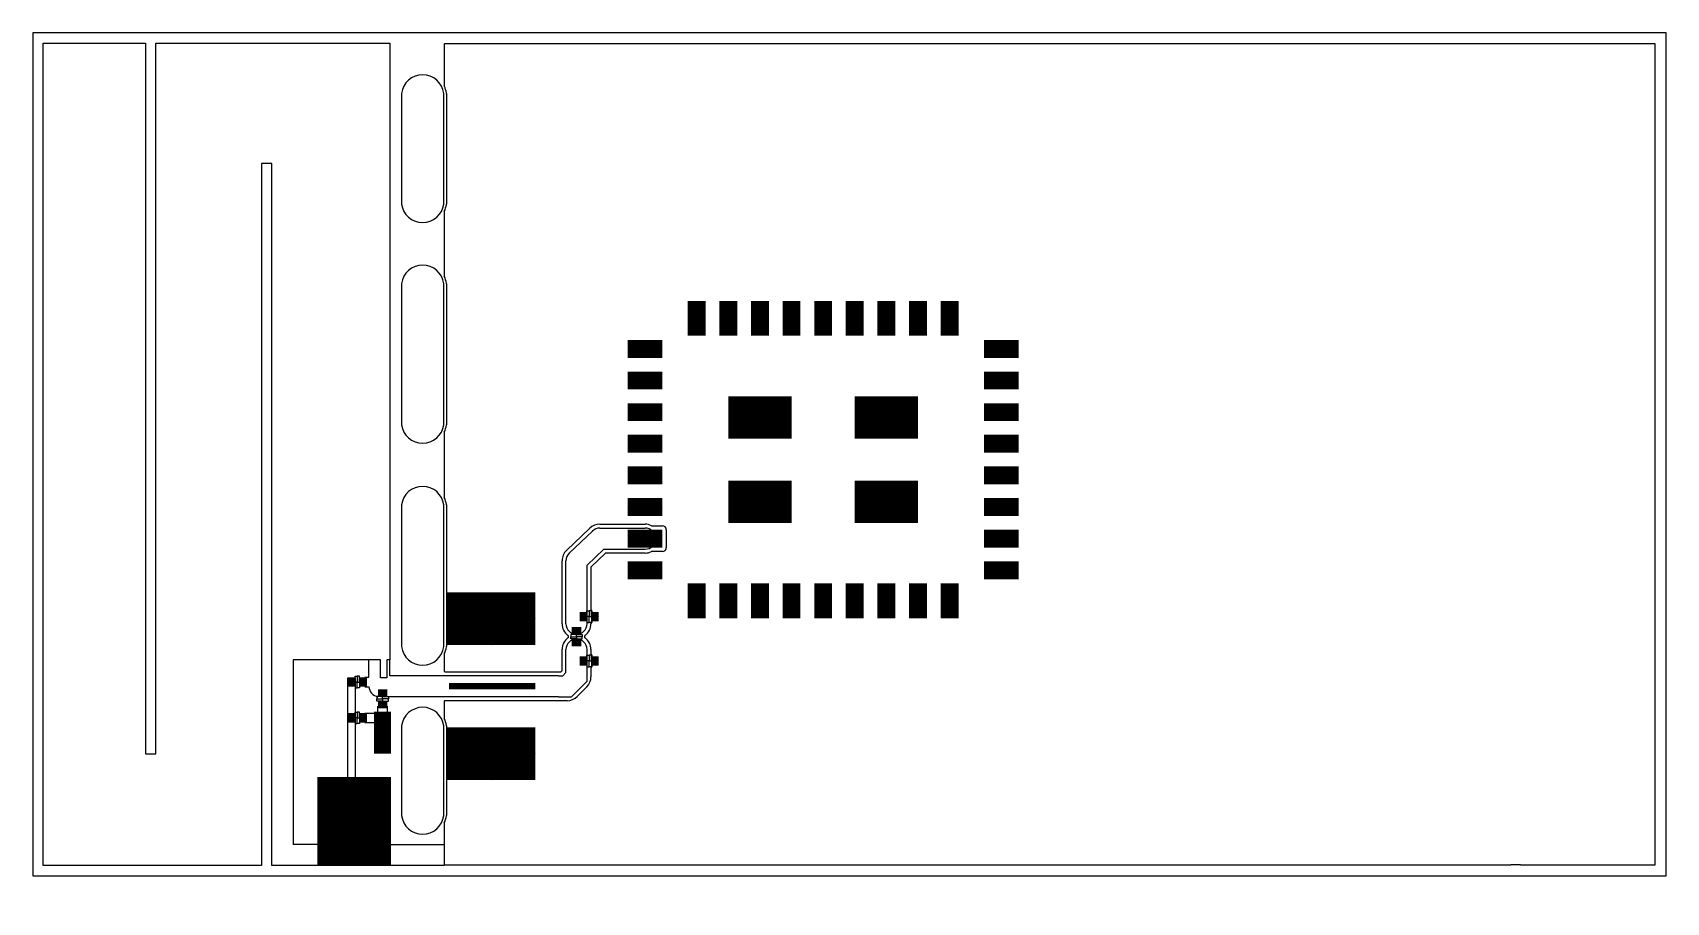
# Model space of a CAD drawing. Extents: x 0 to 77.5, y -1.3 to 40.
import ezdxf

# ---------------------------------------------------------------- set-up
doc = ezdxf.new("R2010")
doc.units = 0
doc.header["$MEASUREMENT"] = 0
for name, pattern in [('KEEPOUT_00001000$0', [2, 1, 1]), ('SIG_0', [2, 1, 1]), ('SIG_45', [2, 1, 1]), ('TRMIDX_0', [2, 1, 1])]:
    doc.linetypes.add(name, pattern=pattern)
doc.layers.get('0').update_dxf_attribs({"linetype": 'CONTINUOUS'})
for name, color, linetype in [('BOARD_CUTOUT_00', 6, 'CONTINUOUS'), ('BOARD_OUTLINE_00', 6, 'CONTINUOUS'), ('COPPER_01', 3, 'CONTINUOUS'), ('DRIL_PLTE_THRU_01', 3, 'CONTINUOUS'), ('KEEPOUT_01', 43, 'CONTINUOUS'), ('PADS_INNER', 96, 'CONTINUOUS'), ('PADS_TOP', 96, 'CONTINUOUS'), ('POUR_OUTLINE_01', 3, 'CONTINUOUS'), ('POUR_PADTHERM_01', 3, 'CONTINUOUS'), ('TRACE_01', 96, 'CONTINUOUS')]:
    doc.layers.add(name, color=color, linetype=linetype)

# ---------------------------------------------------------------- blocks, each defined once
blk = doc.blocks.new('PART_BODY_TOP_1')
at = {"layer": 'KEEPOUT_01', "linetype": 'KEEPOUT_00001000$0'}
for points in [[(0, 0), (-0.105, 0), (-0.105, 0.275), (0, 0.275)], [(0, 0), (-0.105, 0), (-0.105, -0.275), (0, -0.275)], [(0, 0), (0.105, 0), (0.105, 0.275), (0, 0.275)], [(0, 0), (0.105, 0), (0.105, -0.275), (0, -0.275)]]:
    blk.add_lwpolyline(points, close=True, dxfattribs=at)
blk = doc.blocks.new('DRIL_HOLE_0')
blk.add_lwpolyline([(0, 0, 1), (0, 0, 1)], format="xyb", close=True)
blk = doc.blocks.new('PAD_0')
blk.add_lwpolyline([(0, 0), (0, 0)])
blk = doc.blocks.new('PAD_2')
at = {"const_width": 0.35}
blk.add_lwpolyline([(-0.225, 0), (0.225, 0)], dxfattribs=at)
blk = doc.blocks.new('STK_TOP_211')
at = {"layer": 'DRIL_PLTE_THRU_01'}
blk.add_blockref('DRIL_HOLE_0', (0, 0), dxfattribs=at)
at = {"layer": 'PADS_INNER'}
blk.add_blockref('PAD_0', (0, 0), dxfattribs=at)
at = {"layer": 'PADS_TOP', "rotation": 90}
blk.add_blockref('PAD_2', (0, 0), dxfattribs=at)
blk = doc.blocks.new('STK_TOP_210')
at = {"layer": 'DRIL_PLTE_THRU_01'}
blk.add_blockref('DRIL_HOLE_0', (0, 0), dxfattribs=at)
at = {"layer": 'PADS_INNER'}
blk.add_blockref('PAD_0', (0, 0), dxfattribs=at)
at = {"layer": 'PADS_TOP', "rotation": 90}
blk.add_blockref('PAD_2', (0, 0), dxfattribs=at)
blk = doc.blocks.new('SYM_TOP_4')
for name, p in [('STK_TOP_211', (-0.28, 0)), ('PART_BODY_TOP_1', (0, 0)), ('STK_TOP_210', (0.28, 0))]:
    blk.add_blockref(name, p)
blk = doc.blocks.new('PART_TOP_0')
blk.add_blockref('SYM_TOP_4', (0, 0))
blk = doc.blocks.new('PART_TOP_1')
blk.add_blockref('SYM_TOP_4', (0, 0))
blk = doc.blocks.new('PART_TOP_2')
blk.add_blockref('SYM_TOP_4', (0, 0))
blk = doc.blocks.new('PAD_4')
at = {"const_width": 0.85}
blk.add_lwpolyline([(-0.825, 0), (0.825, 0)], dxfattribs=at)
blk = doc.blocks.new('STK_TOP_216')
at = {"layer": 'DRIL_PLTE_THRU_01'}
blk.add_blockref('DRIL_HOLE_0', (0, 0), dxfattribs=at)
at = {"layer": 'PADS_INNER'}
blk.add_blockref('PAD_0', (0, 0), dxfattribs=at)
at = {"layer": 'PADS_TOP'}
blk.add_blockref('PAD_4', (0, 0), dxfattribs=at)
blk = doc.blocks.new('STK_TOP_218')
at = {"layer": 'DRIL_PLTE_THRU_01'}
blk.add_blockref('DRIL_HOLE_0', (0, 0), dxfattribs=at)
at = {"layer": 'PADS_INNER'}
blk.add_blockref('PAD_0', (0, 0), dxfattribs=at)
at = {"layer": 'PADS_TOP', "rotation": 90}
blk.add_blockref('PAD_4', (0, 0), dxfattribs=at)
blk = doc.blocks.new('PAD_5')
blk.add_lwpolyline([(0, 0, 1), (0, 0, 1)], format="xyb", close=True)
blk = doc.blocks.new('PAD_8')
at = {"const_width": 2}
blk.add_lwpolyline([(-1.5, 0), (1.5, 0)], dxfattribs=at)
blk = doc.blocks.new('STK_TOP_217')
at = {"layer": 'DRIL_PLTE_THRU_01'}
blk.add_blockref('DRIL_HOLE_0', (0, 0), dxfattribs=at)
at = {"layer": 'PADS_INNER'}
blk.add_blockref('PAD_5', (0, 0), dxfattribs=at)
at = {"layer": 'PADS_TOP', "rotation": 90}
blk.add_blockref('PAD_8', (0, 0), dxfattribs=at)
blk = doc.blocks.new('SYM_TOP_9')
for name, p in [('STK_TOP_218', (-5.25, 8.45)), ('STK_TOP_218', (-3.75, 8.45)), ('STK_TOP_218', (-2.25, 8.45)), ('STK_TOP_218', (-0.75, 8.45)), ('STK_TOP_218', (0.75, 8.45)), ('STK_TOP_218', (2.25, 8.45)), ('STK_TOP_218', (3.75, 8.45)), ('STK_TOP_218', (5.25, 8.45)), ('STK_TOP_216', (-6.7, 6)), ('STK_TOP_216', (6.7, 6)), ('STK_TOP_217', (-2, 3)), ('STK_TOP_217', (2, 3)), ('STK_TOP_216', (-6.7, 4.5)), ('STK_TOP_216', (6.7, 4.5)), ('STK_TOP_216', (-6.7, 3)), ('STK_TOP_216', (6.7, 3)), ('STK_TOP_216', (-6.7, 1.5)), ('STK_TOP_216', (6.7, 1.5)), ('STK_TOP_216', (-6.7, 0)), ('STK_TOP_216', (6.7, 0)), ('STK_TOP_217', (-2, -3)), ('STK_TOP_217', (2, -3)), ('STK_TOP_216', (-6.7, -1.5)), ('STK_TOP_216', (6.7, -1.5)), ('STK_TOP_216', (-6.7, -3)), ('STK_TOP_216', (6.7, -3)), ('STK_TOP_216', (-6.7, -4.5)), ('STK_TOP_216', (6.7, -4.5)), ('STK_TOP_216', (-6.7, -6)), ('STK_TOP_216', (6.7, -6)), ('STK_TOP_218', (-5.25, -8.45)), ('STK_TOP_218', (-3.75, -8.45)), ('STK_TOP_218', (-2.25, -8.45)), ('STK_TOP_218', (-0.75, -8.45)), ('STK_TOP_218', (0.75, -8.45)), ('STK_TOP_218', (2.25, -8.45)), ('STK_TOP_218', (3.75, -8.45)), ('STK_TOP_218', (5.25, -8.45))]:
    blk.add_blockref(name, p)
blk = doc.blocks.new('PART_TOP_3')
blk.add_blockref('SYM_TOP_9', (0, 0))
blk = doc.blocks.new('PAD_9')
at = {"const_width": 2.5}
blk.add_lwpolyline([(-2.1, 0), (2.1, 0)], dxfattribs=at)
blk = doc.blocks.new('STK_TOP_311')
at = {"layer": 'DRIL_PLTE_THRU_01'}
blk.add_blockref('DRIL_HOLE_0', (0, 0), dxfattribs=at)
at = {"layer": 'PADS_INNER'}
blk.add_blockref('PAD_5', (0, 0), dxfattribs=at)
at = {"layer": 'PADS_TOP'}
blk.add_blockref('PAD_9', (0, 0), dxfattribs=at)
blk = doc.blocks.new('PAD_12')
at = {"const_width": 0.3}
blk.add_lwpolyline([(-2.05, 0), (2.05, 0)], dxfattribs=at)
blk = doc.blocks.new('STK_TOP_141')
at = {"layer": 'DRIL_PLTE_THRU_01'}
blk.add_blockref('DRIL_HOLE_0', (0, 0), dxfattribs=at)
at = {"layer": 'PADS_INNER'}
blk.add_blockref('PAD_5', (0, 0), dxfattribs=at)
at = {"layer": 'PADS_TOP'}
blk.add_blockref('PAD_12', (0, 0), dxfattribs=at)
blk = doc.blocks.new('SYM_TOP_10')
for name, p in [('STK_TOP_311', (2.15, 3.2)), ('STK_TOP_141', (2.2, 0)), ('STK_TOP_311', (2.15, -3.2))]:
    blk.add_blockref(name, p)
blk = doc.blocks.new('PART_TOP_6')
blk.add_blockref('SYM_TOP_10', (0, 0))
blk = doc.blocks.new('PART_TOP_27')
blk.add_blockref('SYM_TOP_4', (0, 0))
blk = doc.blocks.new('PART_TOP_28')
blk.add_blockref('SYM_TOP_4', (0, 0))
blk = doc.blocks.new('PART_TOP_29')
blk.add_blockref('SYM_TOP_4', (0, 0))
blk = doc.blocks.new('PAD_34')
at = {"const_width": 3.5}
blk.add_lwpolyline([(-2.1, 0), (2.1, 0)], dxfattribs=at)
blk = doc.blocks.new('STK_TOP_245')
at = {"layer": 'DRIL_PLTE_THRU_01'}
blk.add_blockref('DRIL_HOLE_0', (0, 0), dxfattribs=at)
at = {"layer": 'PADS_INNER'}
blk.add_blockref('PAD_5', (0, 0), dxfattribs=at)
at = {"layer": 'PADS_TOP'}
blk.add_blockref('PAD_34', (0, 0), dxfattribs=at)
blk = doc.blocks.new('PAD_36')
at = {"const_width": 0.8}
blk.add_lwpolyline([(-1, 0), (1, 0)], dxfattribs=at)
blk = doc.blocks.new('STK_TOP_250')
at = {"layer": 'DRIL_PLTE_THRU_01'}
blk.add_blockref('DRIL_HOLE_0', (0, 0), dxfattribs=at)
at = {"layer": 'PADS_INNER'}
blk.add_blockref('PAD_5', (0, 0), dxfattribs=at)
at = {"layer": 'PADS_TOP'}
blk.add_blockref('PAD_36', (0, 0), dxfattribs=at)
blk = doc.blocks.new('SYM_TOP_22')
for name, p in [('STK_TOP_250', (0.8, 1.35)), ('STK_TOP_245', (5, 0)), ('STK_TOP_245', (5, 0))]:
    blk.add_blockref(name, p)
blk = doc.blocks.new('PART_TOP_30')
blk.add_blockref('SYM_TOP_22', (0, 0))
blk = doc.blocks.new('POUR_PADTHERM_83')
at = {"layer": 'POUR_PADTHERM_01'}
for points in [[(-418.02, -446.675), (-418.02, -446.675, 1), (-418.02, -446.675), (-418.02, -446.675, 1), (-418.02, -446.675)], [(-418.02, -447.125), (-418.02, -447.125, 1), (-418.02, -447.125), (-418.02, -447.125, 1), (-418.02, -447.125)], [(-417.845, -446.9), (-417.845, -446.9, 1), (-417.845, -446.9), (-417.845, -446.9, 1), (-417.845, -446.9)]]:
    blk.add_lwpolyline(points, format="xyb", dxfattribs=at)
blk = doc.blocks.new('POUR_PADTHERM_84')
at = {"layer": 'POUR_PADTHERM_01'}
for points in [[(-418.02, -444.575), (-418.02, -444.575, 1), (-418.02, -444.575), (-418.02, -444.575, 1), (-418.02, -444.575)], [(-417.845, -444.8), (-417.845, -444.8, 1), (-417.845, -444.8), (-417.845, -444.8, 1), (-417.845, -444.8)], [(-418.02, -445.025), (-418.02, -445.025, 1), (-418.02, -445.025), (-418.02, -445.025, 1), (-418.02, -445.025)]]:
    blk.add_lwpolyline(points, format="xyb", dxfattribs=at)
blk = doc.blocks.new('POUR_PADTHERM_93')
at = {"layer": 'POUR_PADTHERM_01'}
for points in [[(-415.65, -439.175), (-415.65, -439.175, 1), (-415.65, -439.175), (-415.65, -439.175, 1), (-415.65, -439.175)], [(-416.475, -439.6), (-416.475, -439.6, 1), (-416.475, -439.6), (-416.475, -439.6, 1), (-416.475, -439.6)], [(-415.65, -440.025), (-415.65, -440.025, 1), (-415.65, -440.025), (-415.65, -440.025, 1), (-415.65, -440.025)], [(-414.825, -439.6), (-414.825, -439.6, 1), (-414.825, -439.6), (-414.825, -439.6, 1), (-414.825, -439.6)]]:
    blk.add_lwpolyline(points, format="xyb", dxfattribs=at)
blk = doc.blocks.new('POUR_PADTHERM_100')
at = {"layer": 'POUR_PADTHERM_01'}
for points in [[(-422.95, -443.65), (-422.95, -443.65, 1), (-422.95, -443.65), (-422.95, -443.65, 1), (-422.95, -443.65)], [(-425.05, -444.9), (-425.05, -444.9, 1), (-425.05, -444.9), (-425.05, -444.9, 1), (-425.05, -444.9)], [(-420.85, -444.9), (-420.85, -444.9, 1), (-420.85, -444.9), (-420.85, -444.9, 1), (-420.85, -444.9)], [(-422.95, -446.15), (-422.95, -446.15, 1), (-422.95, -446.15), (-422.95, -446.15, 1), (-422.95, -446.15)]]:
    blk.add_lwpolyline(points, format="xyb", dxfattribs=at)
blk = doc.blocks.new('POUR_PADTHERM_101')
at = {"layer": 'POUR_PADTHERM_01'}
for points in [[(-422.95, -450.05), (-422.95, -450.05, 1), (-422.95, -450.05), (-422.95, -450.05, 1), (-422.95, -450.05)], [(-425.05, -451.3), (-425.05, -451.3, 1), (-425.05, -451.3), (-425.05, -451.3, 1), (-425.05, -451.3)], [(-420.85, -451.3), (-420.85, -451.3, 1), (-420.85, -451.3), (-420.85, -451.3, 1), (-420.85, -451.3)], [(-422.95, -452.55), (-422.95, -452.55, 1), (-422.95, -452.55), (-422.95, -452.55, 1), (-422.95, -452.55)]]:
    blk.add_lwpolyline(points, format="xyb", dxfattribs=at)

msp = doc.modelspace()

# ---------------------------------------------------------------- linework, layer by layer
at = {"linetype": 'Continuous'}
for p, q in [((25.455, 15.312), (26.555, 16.362)), ((26.9, 16.5), (29.05, 16.5)), ((26.3, 14.736), (27.1, 15.5)), ((27.1, 15.5), (29.05, 15.5)), ((24.95, 9.5), (16.95, 9.5)), ((24.95, 8.5), (16.875, 8.5))]:
    msp.add_line(p, q, dxfattribs=at)
at = {"color": 3, "linetype": 'Continuous'}
for p, q in [((76.975, 6.075), (76.975, 10.875)), ((5.35, 5.8), (5.85, 5.8)), ((76.975, 4.775), (76.975, 6.075)), ((14.95, 1.5), (12.35, 1.5)), ((19.525, 1.5), (19.525, 0.5)), ((70.575, 0.525), (70.125, 0.525))]:
    msp.add_line(p, q, dxfattribs=at)
at = {"linetype": 'Continuous'}
for centre, radius, start, end in [((26.9, 16), 0.5, 90, 133.66778), ((29.05, 16), 0.5, 270, 90), ((25.8, 14.95), 0.5, 133.66778, 180), ((25.8, 11.96), 0.5, 180, 0), ((25.8, 10.74), 0.5, 0, 180), ((16.45, 9), 0.501, 182.86226, 261.38435), ((16.6, 7.5), 0.225, 270, 0)]:
    msp.add_arc(centre, radius, start, end, dxfattribs=at)
at = {"layer": 'BOARD_CUTOUT_00'}
for p, q in [((17.5, 37.119), (17.5, 31.872)), ((19.5, 31.872), (19.5, 37.119)), ((17.5, 28.093), (17.5, 21.406)), ((19.5, 21.406), (19.5, 28.093)), ((17.5, 17.598), (17.5, 10.882)), ((19.5, 10.882), (19.5, 17.598)), ((17.5, 7.118), (17.5, 2.87)), ((19.5, 2.87), (19.5, 7.118))]:
    msp.add_line(p, q, dxfattribs=at)
for centre, start, end in [((18.5, 36.993), 7.15, 172.85), ((18.5, 31.999), 187.2, 352.8), ((18.5, 27.967), 7.15, 172.85), ((18.5, 21.533), 187.2, 352.8), ((18.5, 17.473), 7.15, 172.85), ((18.5, 11.006), 187.1, 352.9), ((18.5, 6.993), 7.15, 172.85), ((18.5, 2.994), 187.1, 352.9)]:
    msp.add_arc(centre, 1.008, start, end, dxfattribs=at)
at = {"layer": 'BOARD_OUTLINE_00'}
for p, q in [((77.5, 40), (0, 40)), ((0, 40), (0, 0)), ((77.5, 0), (77.5, 40)), ((0, 0), (77.5, 0))]:
    msp.add_line(p, q, dxfattribs=at)
at = {"layer": 'COPPER_01'}
for p, q in [((0.5, 39.5), (5.35, 39.5)), ((0.5, 0.5), (0.5, 39.5)), ((5.35, 39.5), (5.35, 5.8)), ((5.85, 5.8), (5.85, 39.5)), ((5.85, 39.5), (16.95, 39.5)), ((16.95, 39.5), (16.95, 10.25)), ((11.35, 33.8), (10.85, 33.8)), ((10.85, 33.8), (10.85, 0.5)), ((11.35, 0.5), (11.35, 33.8)), ((16.5, 10.25), (12.35, 10.25)), ((12.35, 10.25), (12.35, 1.5)), ((16.5, 9.4), (16.5, 10.25)), ((16.95, 10.25), (16.8, 10.25)), ((16.8, 10.25), (16.8, 9.4)), ((14.95, 1.5), (14.95, 9.4)), ((14.95, 9.4), (15.3, 9.4)), ((15.3, 9.4), (15.3, 1.5)), ((16.8, 9.4), (16.5, 9.4)), ((15.3, 1.5), (19.525, 1.5)), ((10.85, 0.5), (0.5, 0.5)), ((19.525, 0.5), (11.35, 0.5))]:
    msp.add_line(p, q, dxfattribs=at)
at = {"layer": 'POUR_OUTLINE_01'}
for p, q in [((19.525, 39.45), (19.525, 37.481)), ((76.95, 39.475), (19.55, 39.475)), ((76.975, 10.875), (76.975, 39.45)), ((19.625, 37.119), (19.625, 31.872)), ((19.525, 31.511), (19.525, 28.456)), ((19.625, 28.093), (19.625, 21.406)), ((19.525, 21.044), (19.525, 17.961)), ((19.625, 17.598), (19.625, 10.882)), ((25.327, 15.445), (26.427, 16.495)), ((26.9, 16.685), (29.05, 16.685)), ((29.368, 16.61), (29.875, 16.61)), ((30.06, 16.425), (30.06, 15.575)), ((25.115, 11.96), (25.115, 14.95)), ((27.167, 15.308), (26.493, 14.664)), ((29.05, 15.315), (27.184, 15.315)), ((29.875, 15.39), (29.368, 15.39)), ((26.485, 14.646), (26.485, 12.625)), ((26.53, 12.575), (26.53, 12.025)), ((26.485, 11.975), (26.485, 11.96)), ((19.525, 10.518), (19.525, 9.71)), ((25.115, 9.744), (25.115, 10.74)), ((26.485, 10.74), (26.485, 10.525)), ((26.53, 10.475), (26.53, 9.925)), ((19.55, 9.685), (25.056, 9.685)), ((25.074, 9.692), (25.108, 9.726)), ((26.485, 9.875), (26.485, 9.45)), ((76.975, 6.075), (76.975, 9.575)), ((26.284, 8.966), (25.834, 8.516)), ((19.525, 8.29), (19.525, 7.481)), ((25.35, 8.315), (19.55, 8.315)), ((19.625, 7.118), (19.625, 2.87)), ((76.975, 0.55), (76.975, 4.775)), ((19.525, 2.507), (19.525, 0.55)), ((19.55, 0.525), (70.125, 0.525)), ((70.575, 0.525), (76.95, 0.525))]:
    msp.add_line(p, q, dxfattribs=at)
for centre, radius, start, end in [((19.55, 39.45), 0.025, 90, 180), ((76.95, 39.45), 0.025, 360, 90), ((19.55, 37.481), 0.025, 179.9999, 204.91868), ((18.5, 36.994), 1.133, 7.12512, 24.91875), ((19.5, 37.119), 0.125, 0.00041, 7.12527), ((18.5, 31.999), 1.133, 335.06359, 352.8), ((19.5, 31.872), 0.125, 352.8012, 359.99998), ((19.55, 31.511), 0.025, 155.06321, 179.99892), ((19.55, 28.456), 0.025, 179.9999, 204.91868), ((18.5, 27.968), 1.133, 7.12516, 24.91876), ((19.5, 28.093), 0.125, 0.00041, 7.12527), ((19.55, 21.044), 0.025, 155.06321, 179.99892), ((18.5, 21.533), 1.133, 335.06361, 352.80005), ((19.5, 21.406), 0.125, 352.8012, 359.99998), ((19.55, 17.961), 0.025, 179.9999, 204.91868), ((18.5, 17.473), 1.133, 7.12516, 24.91876), ((19.5, 17.598), 0.125, 0.00041, 7.12527), ((26.9, 16), 0.685, 89.99998, 133.66776), ((29.05, 16), 0.685, 63.4271, 89.99995), ((29.368, 16.635), 0.025, 243.42809, 270.00065), ((29.875, 16.425), 0.185, 360, 90), ((29.875, 15.575), 0.185, 270, 0), ((25.8, 14.95), 0.685, 133.66784, 179.99998), ((27.184, 15.29), 0.025, 89.99956, 133.66734), ((29.05, 16), 0.685, 270.00005, 296.5729), ((29.368, 15.365), 0.025, 89.99935, 116.57191), ((26.51, 14.646), 0.025, 133.66875, 179.99986), ((26.51, 12.625), 0.025, 180.00002, 264.26085), ((26.505, 12.575), 0.025, 0.00002, 84.26085), ((25.8, 11.96), 0.685, 180.00001, 233.2189), ((25.8, 11.96), 0.685, 306.7811, 359.99999), ((26.51, 11.975), 0.025, 95.73915, 179.99998), ((26.505, 12.025), 0.025, 275.73915, 359.99998), ((18.5, 11.006), 1.133, 335.08709, 352.89997), ((19.5, 10.882), 0.125, 352.89941, 359.99964), ((25.8, 10.74), 0.685, 126.7811, 179.99999), ((25.375, 11.391), 0.025, 17.64635, 53.2191), ((25.375, 11.309), 0.025, 306.7809, 342.35365), ((25.575, 11.455), 0.185, 197.64704, 210.00068), ((25.575, 11.245), 0.185, 149.99932, 162.35296), ((25.393, 11.35), 0.025, 330.00004, 29.99996), ((26.207, 11.35), 0.025, 150.00004, 209.99996), ((26.025, 11.455), 0.185, 329.99932, 342.35296), ((26.025, 11.245), 0.185, 17.64704, 30.00068), ((26.225, 11.391), 0.025, 126.7809, 162.35365), ((26.225, 11.309), 0.025, 197.64635, 233.2191), ((25.8, 10.74), 0.685, 0.00001, 53.2189), ((19.55, 10.518), 0.025, 155.08924, 179.9999), ((26.51, 10.525), 0.025, 180.00002, 264.26085), ((26.505, 10.475), 0.025, 0.00002, 84.26085), ((19.55, 9.71), 0.025, 180, 270), ((25.056, 9.71), 0.025, 269.99848, 314.99893), ((25.09, 9.744), 0.025, 315.00107, 359.99999), ((25.8, 9.45), 0.685, 315.00009, 0.00001), ((26.51, 9.875), 0.025, 95.73915, 179.99998), ((26.505, 9.925), 0.025, 275.73915, 359.99998), ((19.55, 8.29), 0.025, 90, 180), ((25.35, 9), 0.685, 270.00002, 315.00002), ((19.55, 7.481), 0.025, 179.9999, 204.91868), ((18.5, 6.993), 1.133, 7.12512, 24.91875), ((19.5, 7.118), 0.125, 0.00041, 7.12527), ((19.55, 2.507), 0.025, 155.08924, 179.9999), ((18.5, 2.994), 1.133, 335.0871, 352.90001), ((19.5, 2.87), 0.125, 352.89941, 359.99964), ((19.55, 0.55), 0.025, 180, 270), ((76.95, 0.55), 0.025, 270, 0)]:
    msp.add_arc(centre, radius, start, end, dxfattribs=at)
at = {"layer": 'TRACE_01', "linetype": 'TRMIDX_0'}
for p, q in [((25.3, 11.96), (25.3, 14.95)), ((26.3, 11.96), (26.3, 14.736))]:
    msp.add_line(p, q, dxfattribs=at)
at = {"layer": 'TRACE_01', "linetype": 'SIG_0'}
for p, q in [((15.95, 9.425), (15.95, 10.25)), ((16.95, 9.5), (16.95, 10.25)), ((25.3, 10.2), (25.3, 10.74)), ((25.3, 9.85), (25.3, 10.2)), ((26.3, 10.2), (26.3, 10.74)), ((26.3, 9.85), (26.3, 10.2)), ((15.75, 9.425), (15.95, 9.425)), ((24.95, 9.5), (25.143, 9.5)), ((25.143, 9.5), (25.3, 9.657)), ((25.3, 9.657), (25.3, 9.85)), ((26.3, 9.243), (26.3, 9.85)), ((15.75, 8.975), (15.95, 8.975)), ((25.557, 8.5), (26.3, 9.243)), ((24.95, 8.5), (25.557, 8.5))]:
    msp.add_line(p, q, dxfattribs=at)
at = {"layer": 'TRACE_01', "linetype": 'SIG_45'}
for p, q in [((16.375, 7.725), (16.375, 8.05)), ((16.825, 7.5), (16.825, 8.05)), ((15.75, 7.725), (16.375, 7.725)), ((15.75, 7.275), (16.6, 7.275))]:
    msp.add_line(p, q, dxfattribs=at)

# ---------------------------------------------------------------- block references
for name, p, rotation in [('PART_TOP_3', (37.5, 19.75), 90), ('PART_TOP_1', (26.4, 12.3), 180), ('PART_TOP_2', (25.8, 11.35), 90), ('PART_TOP_0', (26.4, 10.2), 180), ('PART_TOP_29', (16.6, 8.4), 90), ('PART_TOP_30', (15.25, 7.6), 270)]:
    msp.add_blockref(name, p, dxfattribs=dict(rotation=rotation))
for name, p in [('POUR_PADTHERM_93', (444.7, 457.1)), ('PART_TOP_6', (19.6, 9)), ('POUR_PADTHERM_100', (444.7, 457.1)), ('POUR_PADTHERM_84', (444.7, 457.1)), ('POUR_PADTHERM_83', (444.7, 457.1)), ('PART_TOP_28', (15.4, 9.2)), ('PART_TOP_27', (15.4, 7.5)), ('POUR_PADTHERM_101', (444.7, 457.1))]:
    msp.add_blockref(name, p)

doc.saveas('drawing.dxf')
